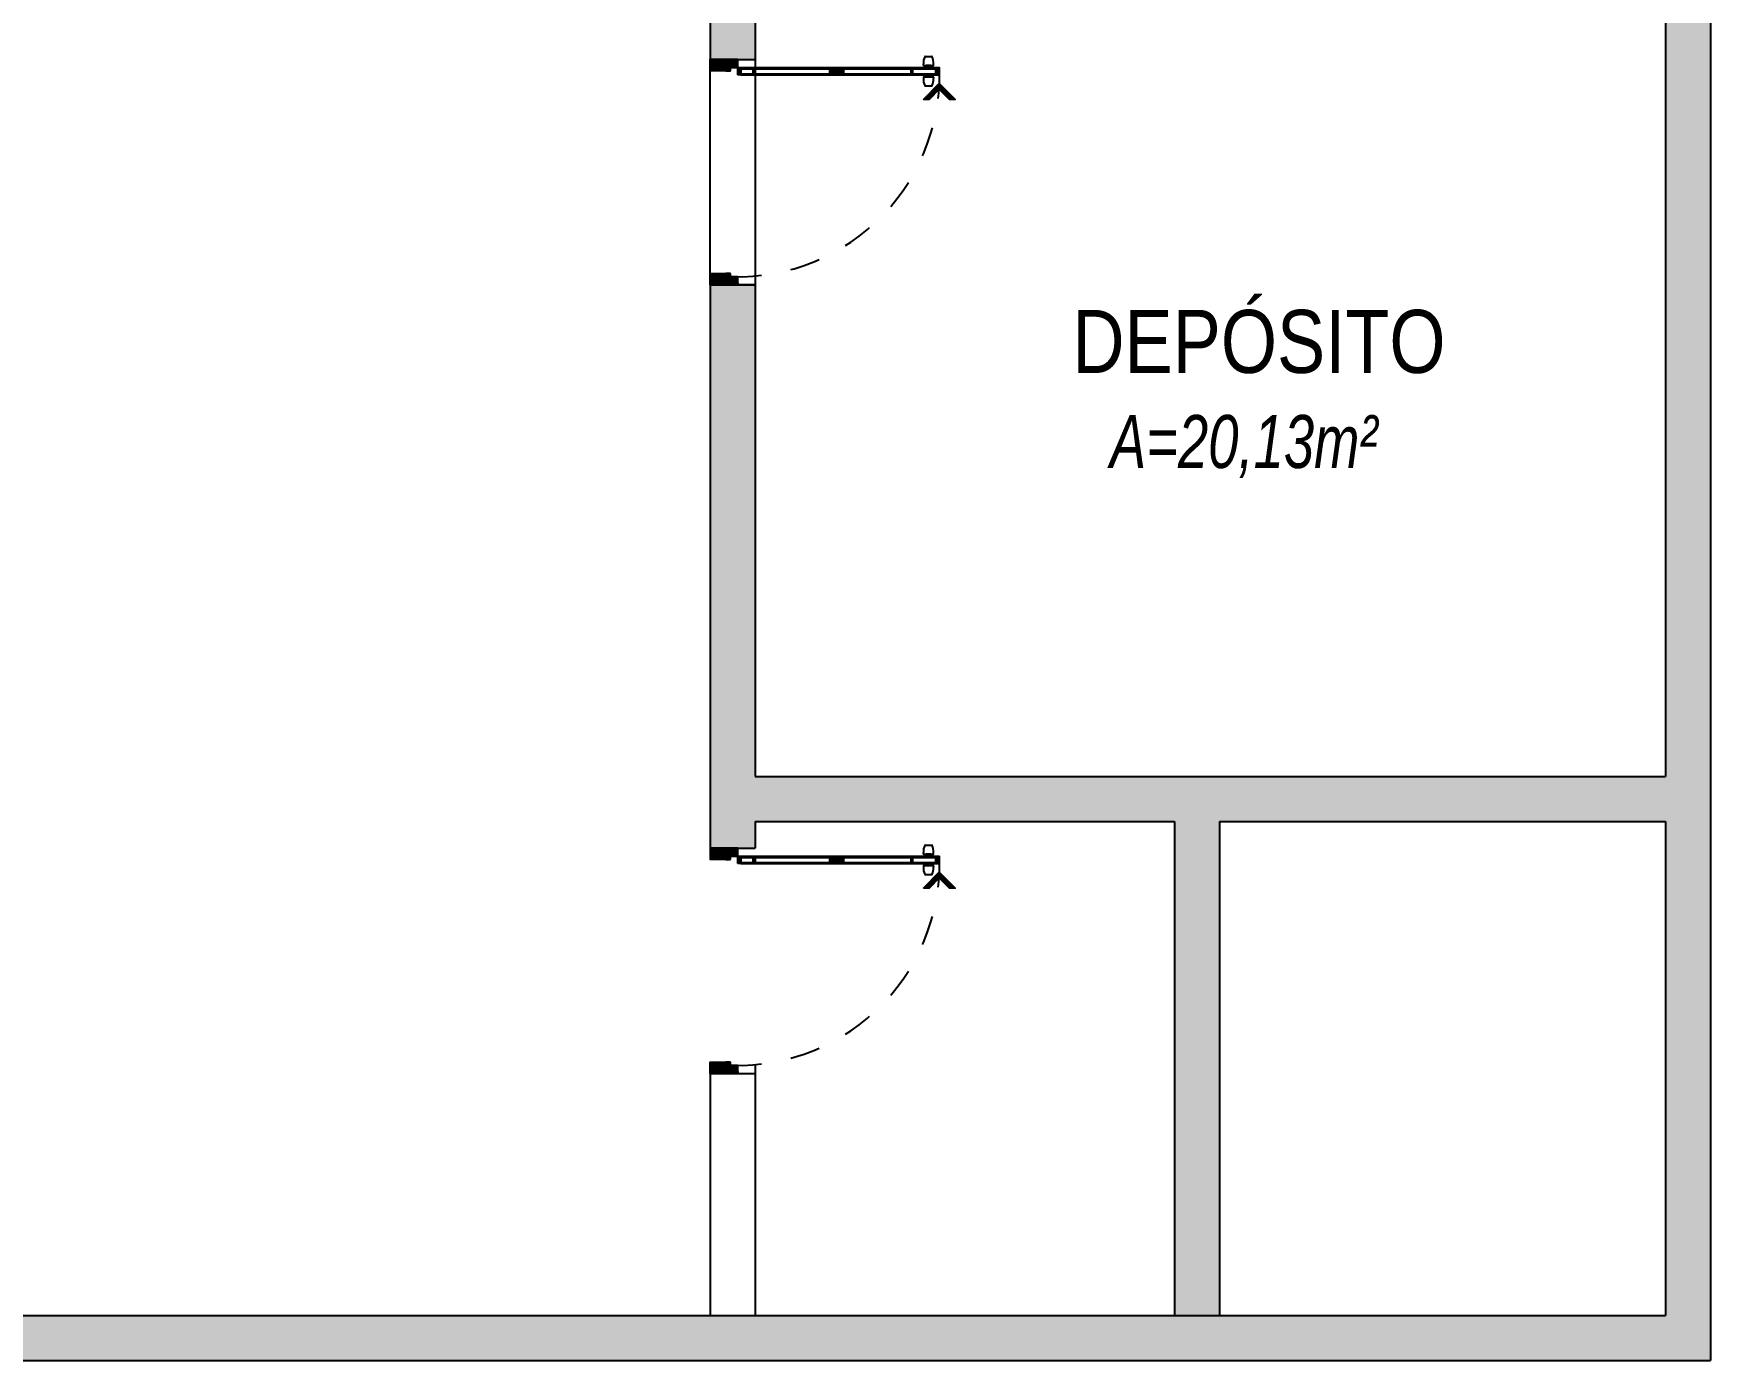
# Model space of a CAD drawing. Header units: inches. Extents: x 5.4 to 65.7, y -9.8 to 26.8.
# Drawn here: x 27.27 to 32.87, y -8.83 to -4.4 of the extents above; entities that cross this region are included whole.
import ezdxf

# ---------------------------------------------------------------- set-up
doc = ezdxf.new("R2010")
doc.units = ezdxf.units.IN
doc.header["$MEASUREMENT"] = 0
doc.linetypes.add('HDR', pattern=[0.36, 0.1, -0.075, 0.11, -0.075])
doc.layers.add('A-PUERTAS', color=1, linetype='Continuous')
doc.layers.add('ROD_PUERTAS', color=27, linetype='Continuous', lineweight=0)
doc.layers.add('TEXTO', color=7, linetype='Continuous', lineweight=5)
doc.styles.add('Cota B', font='swissck.ttf')
pattern_1 = [(315, (0.7330681, -49.914245), (-0.0014460091433, -0.0014460091433), [])]

# ---------------------------------------------------------------- blocks, each defined once
blk = doc.blocks.new('PUERTA FINAL')
at = {"layer": 'A-PUERTAS'}
h = blk.add_hatch(dxfattribs=at)
h.set_pattern_fill('JIS_WOOD', color=256, scale=0.008, angle=180, style=0)
h.set_pattern_definition([(225, (-1111.0894196, -280.445128), (0.003999999993, -0.003999999993), [])])
h.paths.add_polyline_path([(-678.5089, 91.834), (-678.4998, 91.834), (-678.4998, 91.9556), (-678.549, 91.9556), (-678.549, 91.8872), (-678.5089, 91.8872)])
h.paths.add_polyline_path([(-679.4907, 91.834), (-679.4998, 91.834), (-679.4998, 91.9556), (-679.4496, 91.9556), (-679.4496, 91.8872), (-679.4907, 91.8872)])
h = blk.add_hatch(dxfattribs=at)
h.set_pattern_fill('_USER', color=256, scale=0.0025, angle=405, style=0, pattern_type=0)
h.set_pattern_definition(pattern_1)
h.paths.add_polyline_path([(-679.4636, 91.8667), (-679.4636, 91.834), (-679.4905, 91.834), (-679.4905, 91.8872), (-679.4496, 91.8872), (-679.4496, 91.8667)])
h = blk.add_hatch(dxfattribs=at)
h.set_pattern_fill('_USER', color=256, scale=0.0025, angle=405, style=0, pattern_type=0)
h.set_pattern_definition(pattern_1)
h.paths.add_polyline_path([(-678.5358, 91.8667), (-678.5498, 91.8667), (-678.5498, 91.8872), (-678.5089, 91.8872), (-678.5089, 91.834), (-678.5358, 91.834)])
h = blk.add_hatch(dxfattribs=at)
h.set_pattern_fill('_USER', color=256, scale=0.0025, angle=225, style=0, pattern_type=0)
h.set_pattern_definition([(225, (0, 0), (0.001767766953, -0.001767766953), [])])
h.paths.add_polyline_path([(-678.5408, 90.9556), (-678.5358, 90.9556), (-678.5358, 90.939), (-678.5686, 90.939), (-678.5686, 90.9556), (-678.5637, 90.9556)])
h.paths.add_polyline_path([(-678.5686, 91.82), (-678.5637, 91.82), (-678.5637, 90.9556), (-678.5686, 90.9556)])
h.paths.add_polyline_path([(-678.5358, 90.9556), (-678.5408, 90.9556), (-678.5408, 91.82), (-678.5358, 91.82)])
h.paths.add_polyline_path([(-678.5408, 91.0647), (-678.5637, 91.0647), (-678.5637, 91.0575), (-678.5408, 91.0575)])
h.paths.add_polyline_path([(-678.5637, 91.426), (-678.5408, 91.426), (-678.5408, 91.3646), (-678.5637, 91.3646)])
h.paths.add_polyline_path([(-678.5408, 91.7587), (-678.5637, 91.7587), (-678.5637, 91.7659), (-678.5408, 91.7659)])
h.paths.add_polyline_path([(-678.6767, 91.0105), (-678.606, 90.9398), (-678.6767, 90.8691), (-678.6767, 90.8941), (-678.631, 90.9398), (-678.6767, 90.9855)])
h = blk.add_hatch(dxfattribs=at)
h.set_pattern_fill('_USER', color=256, scale=0.0025, angle=225, style=0, pattern_type=0)
h.set_pattern_definition([(225, (-97.9890494, 471.9185073), (-0.0014460091433, 0.0014460091433), [])])
h.paths.add_polyline_path([(-678.5358, 91.834), (-678.5358, 91.82), (-678.5408, 91.82), (-678.5637, 91.82), (-678.5686, 91.82), (-678.5686, 91.834)])
for p, q in [((-678.5089, 91.8872), (-678.5498, 91.8872)), ((-678.5498, 91.8872), (-678.5498, 91.8667)), ((-678.5498, 91.8667), (-678.5358, 91.8667)), ((-678.5358, 91.8667), (-678.5358, 91.834)), ((-678.5686, 91.82), (-678.5686, 91.834)), ((-678.5686, 91.834), (-678.5358, 91.834)), ((-678.5637, 91.82), (-678.5686, 91.82)), ((-678.5686, 91.82), (-678.5686, 90.9556)), ((-678.5686, 90.9556), (-678.5686, 91.82)), ((-678.5408, 91.82), (-678.5637, 91.82)), ((-678.5637, 91.82), (-678.5637, 90.9556)), ((-678.5408, 91.82), (-678.5408, 90.9556)), ((-678.5358, 91.82), (-678.5408, 91.82)), ((-678.5408, 91.82), (-678.5408, 91.7587)), ((-678.5358, 91.834), (-678.5089, 91.834)), ((-678.5358, 91.834), (-678.5358, 91.82)), ((-678.5358, 91.82), (-678.5358, 90.9556)), ((-678.5637, 91.7587), (-678.5408, 91.7587)), ((-678.5599, 91.7659), (-678.5447, 91.7659)), ((-678.5599, 91.7587), (-678.5599, 91.7659)), ((-678.5447, 91.7587), (-678.5447, 91.7659)), ((-678.5637, 91.0647), (-678.5408, 91.0647)), ((-678.5599, 91.0647), (-678.5599, 91.0575)), ((-678.5599, 91.0575), (-678.5447, 91.0575)), ((-678.5447, 91.0647), (-678.5447, 91.0575)), ((-678.6173, 91.0025), (-678.6173, 90.9735)), ((-678.5793, 91.0105), (-678.5844, 91.0105)), ((-678.5793, 90.9654), (-678.5844, 90.9654)), ((-678.5768, 91.0081), (-678.5768, 90.9679)), ((-678.5737, 90.9992), (-678.5768, 90.9992)), ((-678.5768, 90.9768), (-678.5768, 90.9992)), ((-678.5768, 90.9768), (-678.5768, 90.9992)), ((-678.5737, 90.9768), (-678.5768, 90.9768)), ((-678.5705, 91.0028), (-678.5737, 91.0009)), ((-678.5737, 91.0009), (-678.5737, 90.9751)), ((-678.5737, 91.0009), (-678.5737, 90.9751)), ((-678.5705, 90.9732), (-678.5737, 90.9751)), ((-678.5689, 91.0045), (-678.5705, 91.0028)), ((-678.5705, 90.9732), (-678.5705, 91.0028)), ((-678.5705, 91.0028), (-678.5705, 90.9732)), ((-678.5689, 90.9714), (-678.5705, 90.9732)), ((-678.5689, 91.0045), (-678.5682, 91.0045)), ((-678.5689, 90.9714), (-678.5689, 91.0045)), ((-678.5682, 90.9714), (-678.5689, 90.9714)), ((-678.5682, 91.0045), (-678.5682, 90.9714)), ((-678.5347, 91.0045), (-678.5355, 91.0045)), ((-678.5355, 91.0045), (-678.5355, 90.9714)), ((-678.5355, 90.9714), (-678.5347, 90.9714)), ((-678.5347, 91.0045), (-678.5331, 91.0028)), ((-678.5347, 90.9714), (-678.5347, 91.0045)), ((-678.5347, 90.9714), (-678.5331, 90.9732)), ((-678.5331, 91.0028), (-678.53, 91.0009)), ((-678.5331, 90.9732), (-678.5331, 91.0028)), ((-678.5331, 91.0028), (-678.5331, 90.9732)), ((-678.5331, 90.9732), (-678.53, 90.9751)), ((-678.53, 91.0009), (-678.53, 90.9751)), ((-678.53, 91.0009), (-678.53, 90.9751)), ((-678.53, 90.9992), (-678.5268, 90.9992)), ((-678.53, 90.9768), (-678.5268, 90.9768)), ((-678.5268, 91.0081), (-678.5268, 90.9679)), ((-678.5268, 90.9768), (-678.5268, 90.9992)), ((-678.5268, 90.9768), (-678.5268, 90.9992)), ((-678.5244, 91.0105), (-678.5193, 91.0105)), ((-678.5244, 90.9654), (-678.5193, 90.9654)), ((-678.4864, 91.0025), (-678.4864, 90.9735)), ((-678.5686, 90.9556), (-678.5686, 90.939)), ((-678.5637, 90.9556), (-678.5686, 90.9556)), ((-678.5686, 90.939), (-678.5358, 90.939)), ((-678.5637, 90.9556), (-678.5408, 90.9556)), ((-678.5408, 90.9556), (-678.5358, 90.9556)), ((-678.5358, 90.9556), (-678.5358, 90.939))]:
    blk.add_line(p, q, dxfattribs=at)
for points in [[(-679.4907, 91.834), (-679.4998, 91.834), (-679.4998, 91.9556), (-679.4496, 91.9556), (-679.4496, 91.8872), (-679.4907, 91.8872)], [(-678.5089, 91.834), (-678.4998, 91.834), (-678.4998, 91.9556), (-678.549, 91.9556), (-678.549, 91.8872), (-678.5089, 91.8872)], [(-679.4496, 91.8667), (-679.4496, 91.8872), (-679.4905, 91.8872), (-679.4905, 91.834), (-679.4636, 91.834), (-679.4636, 91.8667)], [(-678.5686, 91.82), (-678.5637, 91.82), (-678.5637, 90.9556), (-678.5686, 90.9556)], [(-678.5358, 90.9556), (-678.5408, 90.9556), (-678.5408, 91.82), (-678.5358, 91.82)], [(-678.5408, 91.7587), (-678.5637, 91.7587), (-678.5637, 91.7659), (-678.5408, 91.7659)], [(-678.5637, 91.426), (-678.5408, 91.426), (-678.5408, 91.3646), (-678.5637, 91.3646)], [(-678.5408, 91.0647), (-678.5637, 91.0647), (-678.5637, 91.0575), (-678.5408, 91.0575)], [(-678.6767, 91.0105), (-678.606, 90.9398), (-678.6767, 90.8691), (-678.6767, 90.8941), (-678.631, 90.9398), (-678.6767, 90.9855)]]:
    blk.add_lwpolyline(points, close=True, dxfattribs=at)
for points in [[(-678.5408, 91.426), (-678.5637, 91.426)], [(-678.5408, 91.3646), (-678.5637, 91.3646)]]:
    blk.add_lwpolyline(points, dxfattribs=at)
at = {"layer": 'A-PUERTAS', "linetype": 'HDR', "ltscale": 0.5}
blk.add_arc((-678.5686, 91.834), 0.895, 178.29787, 273.82152, dxfattribs=at)
at = {"layer": 'A-PUERTAS'}
for centre, radius, start, end in [((-678.6148, 91.0025), 0.00245, 112.73732, 180), ((-678.6148, 90.9735), 0.00245, 180, 247.26268), ((-678.5867, 90.9355), 0.0751, 88.22626, 112.73732), ((-678.5867, 91.0405), 0.0751, 247.26268, 271.77374), ((-678.5793, 91.0081), 0.00245, 0, 90), ((-678.5793, 90.9679), 0.00245, 270, 360), ((-678.5244, 91.0081), 0.00245, 90, 180), ((-678.5244, 90.9679), 0.00245, 180, 270), ((-678.5169, 90.9355), 0.0751, 67.26268, 91.77374), ((-678.5169, 91.0405), 0.0751, 268.22626, 292.73732), ((-678.4888, 91.0025), 0.00245, 360, 67.26268), ((-678.4888, 90.9735), 0.00245, 292.73732, 360)]:
    blk.add_arc(centre, radius, start, end, dxfattribs=at)

msp = doc.modelspace()

# ---------------------------------------------------------------- hatches: boundary and pattern name
msp.add_hatch(color=256).paths.add_polyline_path([(32.8714, -4.1275), (28.0214, -4.1275), (28.0214, -4.2775), (29.5314, -4.2775), (29.5314, -4.4822), (29.6814, -4.4822), (29.6814, -4.2775), (32.7214, -4.2775), (32.7214, -6.8775), (29.6814, -6.8775), (29.6814, -5.2351), (29.5314, -5.2351), (29.5314, -7.1163), (29.6814, -7.1163), (29.6814, -7.0275), (31.0814, -7.0275), (31.0814, -8.6775), (31.2314, -8.6775), (31.2314, -7.0275), (32.7214, -7.0275), (32.7214, -8.6775), (31.2314, -8.6775), (21.8214, -8.6775), (21.8214, -4.2775), (23.1714, -4.2775), (23.1714, -4.1275), (22.9347, -4.1275), (21.6714, -4.1275), (21.6714, -8.8275), (32.8714, -8.8275)])

# ---------------------------------------------------------------- linework, layer by layer
for p, q in [((32.8714, -4.1275), (32.8714, -8.8275)), ((29.5314, -4.2775), (29.5314, -4.5192)), ((29.6814, -4.2775), (29.6814, -4.4822)), ((32.7214, -4.2775), (32.7214, -6.8775)), ((29.5314, -4.4822), (29.6814, -4.4822)), ((29.6814, -4.5093), (29.6814, -4.5339)), ((29.5314, -5.1973), (29.5314, -7.1533)), ((29.5314, -5.2351), (29.6814, -5.2351)), ((29.6814, -5.2351), (29.6814, -6.8775)), ((29.6814, -6.8775), (32.7214, -6.8775)), ((29.6814, -7.0275), (31.0814, -7.0275)), ((29.6814, -7.0275), (29.6814, -7.1163)), ((31.0814, -7.0275), (31.0814, -8.6775)), ((31.2314, -7.0275), (31.2314, -8.6775)), ((31.2314, -7.0275), (32.7214, -7.0275)), ((32.7214, -7.0275), (32.7214, -8.6775)), ((29.5314, -7.1163), (29.6814, -7.1163)), ((29.6814, -7.1435), (29.6814, -7.1681)), ((29.6814, -7.1435), (29.6814, -7.1681)), ((29.5314, -7.8314), (29.5314, -8.6775)), ((29.6814, -7.8394), (29.6814, -8.6775)), ((29.5314, -7.8692), (29.6814, -7.8692)), ((21.8214, -8.6775), (32.3214, -8.6775)), ((31.2314, -8.6775), (32.7214, -8.6775)), ((21.6714, -8.8275), (32.8714, -8.8275))]:
    msp.add_line(p, q)
msp.add_lwpolyline([(29.5314, -4.4822), (29.6814, -4.4822), (29.6814, -5.2351), (29.5314, -5.2351)], close=True)

# ---------------------------------------------------------------- block references
at = {"layer": 'ROD_PUERTAS', "xscale": 0.7529101570233881, "yscale": 0.7529101570233026, "zscale": 0.7529101570232632, "rotation": 90}
for p in [(98.7657, 506.3672), (98.7657, 503.7331)]:
    msp.add_blockref('PUERTA FINAL', p, dxfattribs=at)

# ---------------------------------------------------------------- texts
at = {"layer": 'TEXTO', "insert": (31.3127, -5.8797), "char_height": 0.262864, "attachment_point": 8, "style": 'Cota B'}
msp.add_mtext('{\\fSwis721 BlkEx BT|b0|i1|c0|p34; \\fSwis721 Cn BT|b0|i0|c0|p34;\\H0.80071x;DEPÓSITO\\P\\fSwis721 LtCn BT|b0|i1|c0|p34;\\H0.84203x;A=20,13m²}', dxfattribs=at)

doc.saveas('drawing.dxf')
